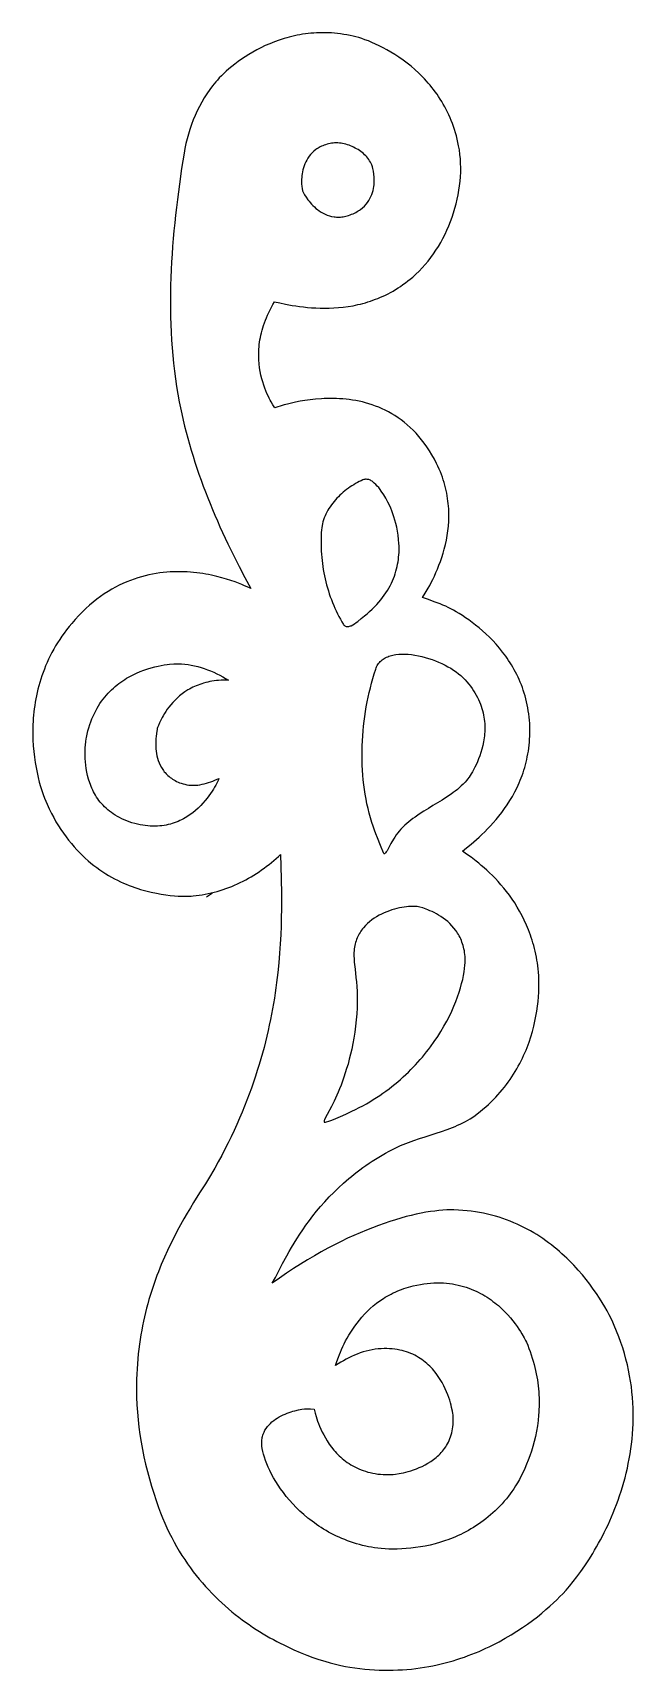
# Model space of a CAD drawing. Extents: x -39 to 53, y -93 to 157.
import ezdxf

# ---------------------------------------------------------------- set-up
doc = ezdxf.new("R2010")
doc.units = 0
doc.header["$MEASUREMENT"] = 0
doc.layers.add('LAYER_1', color=18, linetype='CONTINUOUS')

msp = doc.modelspace()

# ---------------------------------------------------------------- linework, layer by layer
at = {"layer": 'LAYER_1'}
for points in [[(-2.16, -33.9), (-1.7, -33.01), (-1.18, -32), (-0.6, -30.89), (0.05, -29.69), (0.4, -29.07), (0.77, -28.43), (1.16, -27.77), (1.58, -27.1), (2.02, -26.41), (2.48, -25.72), (2.97, -25.02), (3.49, -24.31), (4.03, -23.6), (4.6, -22.88), (5.2, -22.16), (5.84, -21.45), (6.5, -20.73), (7.2, -20.02), (7.93, -19.31), (8.69, -18.61), (9.09, -18.26), (9.5, -17.92), (9.91, -17.58), (10.33, -17.24), (10.77, -16.9), (11.21, -16.57), (11.66, -16.24), (12.13, -15.91), (12.6, -15.59), (13.08, -15.27), (13.58, -14.96), (14.08, -14.65), (14.59, -14.34), (15.12, -14.04), (15.66, -13.75), (16.2, -13.46), (16.59, -13.26), (16.99, -13.07), (17.39, -12.89), (17.8, -12.72), (18.62, -12.4), (19.45, -12.1), (20.29, -11.82), (21.14, -11.55), (22.83, -11.01), (23.67, -10.73), (24.5, -10.44), (25.32, -10.12), (25.72, -9.96), (26.12, -9.78), (26.52, -9.6), (26.91, -9.41), (27.29, -9.21), (27.67, -9), (28.05, -8.78), (28.41, -8.54), (28.77, -8.3), (29.12, -8.04), (29.56, -7.69), (29.98, -7.34), (30.4, -6.98), (30.8, -6.62), (31.18, -6.26), (31.56, -5.89), (31.92, -5.51), (32.27, -5.13), (32.61, -4.75), (32.93, -4.36), (33.25, -3.97), (33.55, -3.58), (33.84, -3.19), (34.13, -2.79), (34.4, -2.39), (34.66, -1.99), (34.91, -1.58), (35.15, -1.18), (35.37, -0.77), (35.59, -0.36), (35.8, 0.05), (36, 0.46), (36.19, 0.87), (36.38, 1.28), (36.55, 1.69), (36.71, 2.1), (37.02, 2.92), (37.29, 3.73), (37.53, 4.54), (37.73, 5.34), (37.91, 6.12), (38.07, 6.9), (38.2, 7.66), (38.3, 8.41), (38.38, 9.14), (38.44, 9.85), (38.48, 10.53), (38.51, 11.19), (38.51, 11.83), (38.5, 12.44), (38.48, 13.02), (38.45, 13.57), (38.4, 14.08), (38.35, 14.56), (38.28, 15), (38.21, 15.45), (38.13, 15.9), (38.04, 16.35), (37.94, 16.78), (37.83, 17.21), (37.72, 17.64), (37.61, 18.05), (37.48, 18.46), (37.35, 18.87), (37.22, 19.26), (36.93, 20.04), (36.62, 20.79), (36.29, 21.51), (35.94, 22.21), (35.58, 22.88), (35.21, 23.53), (34.82, 24.16), (34.42, 24.76), (34.01, 25.34), (33.59, 25.89), (33.16, 26.42), (32.73, 26.93), (32.3, 27.42), (31.87, 27.89), (31.43, 28.33), (31, 28.75), (30.57, 29.15), (30.15, 29.53), (29.73, 29.89), (29.33, 30.23), (28.93, 30.55), (28.17, 31.13), (27.47, 31.63), (26.84, 32.06), (27.47, 32.56), (28.19, 33.15), (28.57, 33.48), (28.97, 33.83), (29.39, 34.2), (29.81, 34.59), (30.24, 35.01), (30.67, 35.45), (31.11, 35.91), (31.55, 36.39), (31.99, 36.9), (32.42, 37.43), (32.85, 37.98), (33.27, 38.56), (33.69, 39.16), (34.09, 39.78), (34.47, 40.43), (34.84, 41.1), (35.19, 41.8), (35.35, 42.15), (35.51, 42.52), (35.67, 42.88), (35.82, 43.26), (35.96, 43.64), (36.1, 44.03), (36.23, 44.42), (36.35, 44.82), (36.46, 45.22), (36.57, 45.63), (36.67, 46.05), (36.75, 46.47), (36.84, 46.9), (36.91, 47.34), (36.97, 47.78), (37.02, 48.23), (37.07, 48.68), (37.1, 49.14), (37.12, 49.61), (37.14, 50.08), (37.14, 50.56), (37.13, 51.05), (37.11, 51.55), (37.07, 52.05), (37.03, 52.54), (36.97, 53.02), (36.9, 53.5), (36.82, 53.97), (36.73, 54.43), (36.63, 54.88), (36.52, 55.33), (36.4, 55.76), (36.28, 56.2), (36.14, 56.62), (35.99, 57.04), (35.84, 57.45), (35.68, 57.85), (35.51, 58.25), (35.33, 58.64), (35.14, 59.02), (34.95, 59.4), (34.75, 59.77), (34.55, 60.13), (34.34, 60.49), (34.13, 60.83), (33.9, 61.17), (33.68, 61.51), (33.45, 61.84), (32.98, 62.47), (32.49, 63.08), (31.99, 63.66), (31.48, 64.22), (30.96, 64.74), (30.44, 65.25), (29.91, 65.72), (29.39, 66.17), (28.86, 66.59), (28.35, 66.99), (27.83, 67.36), (27.33, 67.71), (26.84, 68.03), (26.37, 68.33), (25.91, 68.6), (25.48, 68.85), (25.06, 69.07), (24.67, 69.27), (24.31, 69.45), (23.87, 69.64), (23.44, 69.82), (22.55, 70.14), (21.66, 70.46), (20.77, 70.78), (21.17, 71.43), (21.62, 72.21), (21.85, 72.63), (22.09, 73.09), (22.33, 73.56), (22.57, 74.07), (22.81, 74.59), (23.05, 75.14), (23.27, 75.71), (23.49, 76.3), (23.7, 76.91), (23.9, 77.54), (24.08, 78.19), (24.25, 78.86), (24.4, 79.54), (24.52, 80.24), (24.63, 80.96), (24.71, 81.69), (24.76, 82.43), (24.77, 82.81), (24.78, 83.18), (24.78, 83.57), (24.77, 83.95), (24.75, 84.34), (24.72, 84.73), (24.69, 85.12), (24.64, 85.51), (24.59, 85.91), (24.53, 86.31), (24.45, 86.71), (24.37, 87.12), (24.28, 87.52), (24.17, 87.93), (24.06, 88.34), (23.93, 88.75), (23.79, 89.16), (23.64, 89.57), (23.48, 89.98), (23.3, 90.4), (23.11, 90.82), (22.91, 91.23), (22.56, 91.91), (22.2, 92.56), (21.82, 93.18), (21.43, 93.77), (21.03, 94.34), (20.62, 94.87), (20.2, 95.38), (19.77, 95.87), (19.34, 96.32), (18.89, 96.75), (18.43, 97.16), (17.97, 97.55), (17.5, 97.91), (17.03, 98.24), (16.55, 98.56), (16.07, 98.85), (15.58, 99.13), (15.08, 99.38), (14.59, 99.61), (14.09, 99.83), (13.59, 100.02), (13.09, 100.2), (12.58, 100.36), (12.08, 100.51), (11.58, 100.64), (11.08, 100.75), (10.58, 100.85), (10.08, 100.93), (9.58, 101), (9.09, 101.06), (8.6, 101.11), (8.11, 101.14), (7.63, 101.16), (7.16, 101.18), (6.69, 101.18), (6.22, 101.17), (5.77, 101.16), (5.32, 101.14), (4.45, 101.07), (3.61, 100.98), (2.82, 100.86), (2.07, 100.74), (1.38, 100.6), (0.74, 100.46), (0.16, 100.32), (-0.35, 100.18), (-0.8, 100.05), (-1.46, 99.84), (-1.8, 99.73), (-1.89, 99.9), (-2.09, 100.21), (-2.35, 100.66), (-2.49, 100.93), (-2.65, 101.23), (-2.82, 101.57), (-2.98, 101.94), (-3.15, 102.33), (-3.32, 102.76), (-3.48, 103.21), (-3.63, 103.69), (-3.77, 104.19), (-3.9, 104.72), (-4.01, 105.28), (-4.11, 105.85), (-4.18, 106.45), (-4.22, 107.08), (-4.24, 107.39), (-4.24, 107.72), (-4.24, 108.05), (-4.23, 108.38), (-4.21, 108.72), (-4.19, 109.06), (-4.15, 109.41), (-4.11, 109.76), (-4.05, 110.12), (-3.99, 110.48), (-3.91, 110.84), (-3.83, 111.21), (-3.73, 111.58), (-3.62, 111.96), (-3.5, 112.34), (-3.37, 112.72), (-3.22, 113.11), (-3.06, 113.5), (-2.89, 113.89), (-2.71, 114.29), (-2.51, 114.69), (-2.3, 115.09), (-2.07, 115.5), (-1.83, 115.91), (-1.04, 115.75), (-0.14, 115.57), (0.88, 115.39), (1.42, 115.3), (1.99, 115.22), (2.58, 115.15), (3.19, 115.08), (3.82, 115.03), (4.47, 114.99), (5.13, 114.96), (5.81, 114.95), (6.51, 114.96), (7.21, 114.99), (7.93, 115.04), (8.66, 115.11), (9.4, 115.21), (10.15, 115.34), (10.9, 115.5), (11.28, 115.59), (11.66, 115.69), (12.04, 115.79), (12.43, 115.91), (12.81, 116.03), (13.19, 116.16), (13.58, 116.31), (13.96, 116.46), (14.34, 116.62), (14.73, 116.79), (15.11, 116.97), (15.49, 117.17), (15.87, 117.37), (16.26, 117.58), (16.64, 117.81), (17.02, 118.04), (17.39, 118.29), (17.77, 118.55), (18.15, 118.82), (18.52, 119.11), (18.89, 119.4), (19.26, 119.71), (19.76, 120.16), (20.24, 120.62), (20.71, 121.11), (21.16, 121.61), (21.6, 122.14), (22.02, 122.68), (22.42, 123.24), (22.81, 123.81), (23.18, 124.4), (23.53, 125), (23.87, 125.62), (24.19, 126.25), (24.49, 126.89), (24.77, 127.53), (25.03, 128.19), (25.28, 128.86), (25.5, 129.53), (25.7, 130.21), (25.89, 130.89), (26.05, 131.58), (26.19, 132.27), (26.31, 132.96), (26.41, 133.65), (26.49, 134.34), (26.54, 135.03), (26.58, 135.72), (26.58, 136.41), (26.57, 137.09), (26.53, 137.77), (26.47, 138.44), (26.38, 139.11), (26.27, 139.76), (26.17, 140.27), (26.05, 140.78), (25.93, 141.27), (25.79, 141.75), (25.65, 142.23), (25.49, 142.7), (25.32, 143.15), (25.15, 143.6), (24.97, 144.04), (24.77, 144.48), (24.57, 144.9), (24.37, 145.31), (24.15, 145.72), (23.93, 146.12), (23.7, 146.51), (23.46, 146.89), (23.22, 147.26), (22.97, 147.62), (22.71, 147.98), (22.45, 148.33), (22.18, 148.67), (21.91, 149), (21.64, 149.33), (21.36, 149.64), (21.07, 149.95), (20.79, 150.25), (20.2, 150.83), (19.6, 151.38), (19, 151.9), (18.39, 152.38), (17.78, 152.84), (17.16, 153.27), (16.55, 153.68), (15.94, 154.05), (15.33, 154.4), (14.74, 154.72), (14.16, 155.02), (13.59, 155.28), (13.03, 155.53), (12.5, 155.75), (11.98, 155.94), (11.49, 156.11), (11.03, 156.26), (10.59, 156.38), (10.19, 156.48), (9.7, 156.58), (9.22, 156.68), (8.74, 156.76), (8.26, 156.83), (7.79, 156.88), (7.32, 156.93), (6.86, 156.97), (6.4, 156.99), (5.95, 157), (5.49, 157.01), (5.05, 157), (4.6, 156.98), (4.17, 156.96), (3.73, 156.92), (3.3, 156.88), (2.88, 156.83), (2.46, 156.77), (2.04, 156.7), (1.63, 156.62), (1.23, 156.54), (0.83, 156.45), (0.43, 156.35), (0.04, 156.24), (-0.34, 156.13), (-1.1, 155.89), (-1.83, 155.63), (-2.54, 155.34), (-3.23, 155.04), (-3.9, 154.72), (-4.54, 154.39), (-5.16, 154.05), (-5.76, 153.69), (-6.33, 153.33), (-6.87, 152.97), (-7.39, 152.6), (-7.88, 152.23), (-8.35, 151.86), (-8.79, 151.49), (-9.2, 151.13), (-9.58, 150.78), (-9.93, 150.44), (-10.25, 150.11), (-10.54, 149.79), (-10.8, 149.49), (-11.27, 148.92), (-11.72, 148.32), (-12.15, 147.7), (-12.55, 147.07), (-12.93, 146.42), (-13.29, 145.75), (-13.63, 145.08), (-13.95, 144.39), (-14.24, 143.69), (-14.51, 142.98), (-14.75, 142.26), (-14.97, 141.54), (-15.17, 140.81), (-15.35, 140.08), (-15.5, 139.34), (-15.63, 138.61), (-16, 136.26), (-16.34, 133.9), (-16.5, 132.72), (-16.65, 131.54), (-16.79, 130.35), (-16.93, 129.16), (-17.05, 127.97), (-17.17, 126.78), (-17.28, 125.59), (-17.37, 124.4), (-17.46, 123.2), (-17.53, 122.01), (-17.59, 120.81), (-17.64, 119.62), (-17.68, 118.43), (-17.7, 117.23), (-17.71, 116.04), (-17.7, 114.85), (-17.68, 113.66), (-17.65, 112.47), (-17.6, 111.28), (-17.53, 110.09), (-17.45, 108.91), (-17.34, 107.72), (-17.23, 106.54), (-17.09, 105.36), (-16.94, 104.19), (-16.76, 103.02), (-16.57, 101.85), (-16.36, 100.68), (-16.17, 99.74), (-15.97, 98.81), (-15.76, 97.88), (-15.54, 96.95), (-15.31, 96.03), (-15.06, 95.1), (-14.8, 94.18), (-14.53, 93.26), (-14.26, 92.35), (-13.97, 91.43), (-13.67, 90.52), (-13.35, 89.62), (-13.03, 88.71), (-12.71, 87.81), (-12.37, 86.91), (-12.02, 86.02), (-11.66, 85.13), (-11.3, 84.24), (-10.92, 83.35), (-10.54, 82.47), (-10.15, 81.59), (-9.76, 80.72), (-9.35, 79.85), (-8.94, 78.98), (-8.1, 77.25), (-7.23, 75.54), (-6.34, 73.85), (-5.43, 72.17), (-5.76, 72.32), (-6.39, 72.59), (-6.81, 72.77), (-7.3, 72.96), (-7.85, 73.17), (-8.47, 73.38), (-9.14, 73.59), (-9.86, 73.8), (-10.63, 74), (-11.46, 74.19), (-11.88, 74.28), (-12.32, 74.36), (-12.77, 74.43), (-13.23, 74.5), (-13.7, 74.56), (-14.17, 74.61), (-14.66, 74.65), (-15.15, 74.69), (-15.65, 74.71), (-16.16, 74.72), (-16.68, 74.72), (-17.2, 74.71), (-17.73, 74.69), (-18.26, 74.65), (-18.8, 74.6), (-19.34, 74.54), (-19.89, 74.46), (-20.44, 74.36), (-21, 74.24), (-21.56, 74.11), (-22.12, 73.96), (-22.68, 73.8), (-23.25, 73.61), (-23.82, 73.4), (-24.38, 73.17), (-24.95, 72.93), (-25.52, 72.65), (-26.09, 72.36), (-26.66, 72.04), (-27.23, 71.7), (-27.8, 71.34), (-28.36, 70.95), (-28.93, 70.53), (-29.49, 70.09), (-30.04, 69.62), (-30.6, 69.12), (-31.15, 68.59), (-31.69, 68.04), (-32.24, 67.45), (-32.77, 66.84), (-33.17, 66.35), (-33.55, 65.86), (-33.92, 65.37), (-34.27, 64.88), (-34.61, 64.39), (-34.92, 63.89), (-35.23, 63.39), (-35.52, 62.89), (-35.79, 62.38), (-36.05, 61.88), (-36.3, 61.37), (-36.53, 60.87), (-36.75, 60.36), (-36.95, 59.85), (-37.15, 59.34), (-37.33, 58.84), (-37.49, 58.33), (-37.65, 57.82), (-37.79, 57.31), (-37.92, 56.81), (-38.05, 56.31), (-38.16, 55.8), (-38.25, 55.3), (-38.34, 54.8), (-38.42, 54.31), (-38.49, 53.81), (-38.55, 53.32), (-38.6, 52.83), (-38.64, 52.35), (-38.67, 51.87), (-38.69, 51.39), (-38.71, 50.91), (-38.72, 50.44), (-38.71, 49.98), (-38.69, 49.06), (-38.64, 48.16), (-38.57, 47.29), (-38.47, 46.44), (-38.35, 45.61), (-38.22, 44.82), (-38.06, 44.05), (-37.9, 43.32), (-37.72, 42.61), (-37.53, 41.95), (-37.34, 41.32), (-37.14, 40.73), (-36.94, 40.18), (-36.74, 39.68), (-36.54, 39.22), (-36.21, 38.52), (-35.87, 37.84), (-35.52, 37.19), (-35.17, 36.56), (-34.8, 35.95), (-34.42, 35.36), (-34.03, 34.8), (-33.64, 34.25), (-33.24, 33.73), (-32.83, 33.23), (-32.42, 32.74), (-32, 32.28), (-31.58, 31.84), (-31.15, 31.41), (-30.71, 31), (-30.27, 30.61), (-29.83, 30.24), (-29.39, 29.89), (-28.94, 29.55), (-28.49, 29.23), (-28.04, 28.92), (-27.59, 28.63), (-27.14, 28.36), (-26.69, 28.1), (-26.24, 27.85), (-25.79, 27.62), (-25.34, 27.4), (-24.89, 27.2), (-24.44, 27.01), (-24, 26.83), (-23.56, 26.66), (-23.13, 26.51), (-22.7, 26.36), (-22.28, 26.23), (-21.86, 26.1), (-21.44, 25.99), (-20.63, 25.79), (-19.86, 25.63), (-19.11, 25.49), (-18.4, 25.39), (-17.73, 25.31), (-17.11, 25.26), (-16.54, 25.22), (-16.02, 25.2), (-15.55, 25.2), (-15.15, 25.2), (-14.54, 25.22), (-14.22, 25.24), (-13.76, 25.28), (-13.3, 25.34), (-12.85, 25.41), (-12.39, 25.49), (-11.93, 25.58), (-11.48, 25.68), (-11.02, 25.79), (-10.57, 25.92), (-10.12, 26.05), (-9.67, 26.2), (-9.23, 26.35), (-8.79, 26.52), (-8.35, 26.69), (-7.91, 26.87), (-7.48, 27.07), (-7.05, 27.27), (-6.63, 27.48), (-6.21, 27.7), (-5.79, 27.93), (-5.38, 28.17), (-4.97, 28.41), (-4.57, 28.66), (-4.18, 28.92), (-3.79, 29.19), (-3.4, 29.47), (-3.03, 29.75), (-2.65, 30.04), (-2.29, 30.33), (-1.93, 30.63), (-1.58, 30.94), (-1.24, 31.25), (-0.91, 31.57), (-0.87, 29.78), (-0.82, 27.78), (-0.78, 25.58), (-0.78, 24.41), (-0.78, 23.2), (-0.8, 21.94), (-0.83, 20.64), (-0.88, 19.29), (-0.95, 17.91), (-1.05, 16.48), (-1.17, 15.02), (-1.32, 13.52), (-1.51, 11.99), (-1.61, 11.21), (-1.73, 10.42), (-1.85, 9.62), (-1.98, 8.82), (-2.13, 8), (-2.28, 7.18), (-2.44, 6.36), (-2.62, 5.52), (-2.8, 4.68), (-3, 3.83), (-3.21, 2.97), (-3.43, 2.11), (-3.67, 1.24), (-3.91, 0.37), (-4.17, -0.52), (-4.45, -1.4), (-4.73, -2.3), (-5.04, -3.2), (-5.35, -4.1), (-5.68, -5.02), (-6.03, -5.93), (-6.39, -6.85), (-6.77, -7.78), (-7.16, -8.71), (-7.57, -9.65), (-8, -10.59), (-8.44, -11.53), (-8.91, -12.48), (-9.39, -13.43), (-9.88, -14.39), (-10.4, -15.35), (-10.94, -16.31), (-11.25, -16.86), (-11.6, -17.45), (-12.38, -18.7), (-13.25, -20.08), (-14.18, -21.58), (-14.66, -22.38), (-15.15, -23.21), (-15.65, -24.07), (-16.16, -24.96), (-16.66, -25.89), (-17.16, -26.85), (-17.66, -27.85), (-18.15, -28.88), (-18.63, -29.94), (-19.1, -31.03), (-19.55, -32.17), (-19.77, -32.74), (-19.99, -33.33), (-20.2, -33.93), (-20.4, -34.53), (-20.6, -35.15), (-20.8, -35.77), (-20.98, -36.4), (-21.16, -37.04), (-21.34, -37.69), (-21.5, -38.35), (-21.66, -39.02), (-21.81, -39.7), (-21.95, -40.38), (-22.09, -41.08), (-22.21, -41.78), (-22.33, -42.5), (-22.43, -43.22), (-22.53, -43.95), (-22.61, -44.69), (-22.69, -45.44), (-22.75, -46.21), (-22.8, -46.98), (-22.84, -47.76), (-22.87, -48.54), (-22.89, -49.34), (-22.89, -50.15), (-22.87, -51.3), (-22.83, -52.44), (-22.75, -53.59), (-22.65, -54.73), (-22.52, -55.87), (-22.36, -57.01), (-22.18, -58.15), (-21.98, -59.28), (-21.75, -60.41), (-21.49, -61.54), (-21.22, -62.66), (-20.92, -63.77), (-20.6, -64.87), (-20.26, -65.97), (-19.9, -67.06), (-19.52, -68.14), (-19.22, -68.95), (-18.91, -69.73), (-18.58, -70.5), (-18.24, -71.25), (-17.89, -71.99), (-17.52, -72.71), (-17.15, -73.42), (-16.76, -74.11), (-16.36, -74.78), (-15.95, -75.44), (-15.53, -76.08), (-15.1, -76.71), (-14.66, -77.33), (-14.22, -77.93), (-13.76, -78.51), (-13.3, -79.08), (-12.83, -79.64), (-12.35, -80.18), (-11.87, -80.71), (-11.37, -81.23), (-10.88, -81.73), (-10.38, -82.22), (-9.87, -82.69), (-9.36, -83.15), (-8.85, -83.6), (-8.33, -84.04), (-7.81, -84.46), (-7.28, -84.87), (-6.76, -85.27), (-6.23, -85.65), (-5.7, -86.02), (-5.17, -86.39), (-4.64, -86.74), (-4.11, -87.07), (-3.58, -87.4), (-3.05, -87.71), (-2.52, -88.02), (-2, -88.31), (-1.47, -88.59), (-0.95, -88.86), (-0.43, -89.12), (0.08, -89.37), (1.1, -89.84), (2.1, -90.27), (3.08, -90.66), (4.03, -91.01), (4.95, -91.32), (5.83, -91.6), (6.69, -91.85), (7.5, -92.06), (8.27, -92.24), (8.99, -92.39), (9.66, -92.51), (10.42, -92.62), (11.18, -92.72), (11.93, -92.8), (12.68, -92.87), (13.42, -92.92), (14.15, -92.96), (14.87, -92.97), (15.59, -92.98), (16.3, -92.97), (17, -92.94), (17.69, -92.91), (18.38, -92.86), (19.06, -92.79), (19.73, -92.72), (20.39, -92.63), (21.05, -92.53), (21.7, -92.41), (22.34, -92.29), (22.97, -92.16), (23.59, -92.01), (24.21, -91.86), (24.82, -91.7), (25.42, -91.53), (26.01, -91.34), (26.59, -91.15), (27.17, -90.96), (27.73, -90.75), (28.29, -90.54), (28.84, -90.32), (29.38, -90.1), (29.91, -89.86), (30.44, -89.63), (30.95, -89.38), (31.46, -89.14), (31.95, -88.88), (32.44, -88.63), (33.39, -88.1), (34.3, -87.57), (35.17, -87.02), (36.01, -86.47), (36.8, -85.92), (37.56, -85.36), (38.28, -84.81), (38.96, -84.27), (39.59, -83.73), (40.19, -83.21), (40.74, -82.7), (41.26, -82.21), (41.72, -81.74), (42.15, -81.3), (42.66, -80.74), (43.19, -80.12), (43.74, -79.44), (44.32, -78.7), (44.91, -77.89), (45.51, -77.03), (46.11, -76.12), (46.72, -75.15), (47.02, -74.64), (47.32, -74.12), (47.61, -73.59), (47.91, -73.05), (48.2, -72.5), (48.49, -71.93), (48.78, -71.35), (49.06, -70.76), (49.33, -70.16), (49.6, -69.55), (49.86, -68.93), (50.12, -68.29), (50.36, -67.65), (50.6, -66.99), (50.83, -66.33), (51.06, -65.66), (51.27, -64.98), (51.47, -64.28), (51.66, -63.58), (51.84, -62.87), (52.01, -62.15), (52.16, -61.43), (52.31, -60.69), (52.44, -59.95), (52.55, -59.2), (52.65, -58.44), (52.73, -57.68), (52.8, -56.9), (52.86, -56.12), (52.89, -55.34), (52.91, -54.55), (52.91, -53.75), (52.89, -52.95), (52.85, -52.14), (52.8, -51.32), (52.72, -50.5), (52.62, -49.68), (52.5, -48.85), (52.36, -48.01), (52.2, -47.17), (52.01, -46.33), (51.8, -45.48), (51.57, -44.63), (51.31, -43.78), (51.02, -42.92), (50.71, -42.06), (50.38, -41.2), (50.01, -40.33), (49.79, -39.83), (49.54, -39.3), (49.25, -38.73), (48.93, -38.13), (48.57, -37.5), (48.19, -36.85), (47.77, -36.17), (47.31, -35.48), (46.82, -34.78), (46.3, -34.06), (45.74, -33.34), (45.15, -32.61), (44.52, -31.88), (44.19, -31.52), (43.85, -31.16), (43.51, -30.8), (43.15, -30.44), (42.79, -30.09), (42.42, -29.74), (42.04, -29.39), (41.65, -29.04), (41.25, -28.7), (40.84, -28.37), (40.42, -28.04), (39.99, -27.71), (39.56, -27.4), (39.11, -27.08), (38.66, -26.78), (38.19, -26.48), (37.72, -26.19), (37.24, -25.91), (36.74, -25.64), (36.24, -25.38), (35.73, -25.12), (35.21, -24.88), (34.68, -24.65), (34.14, -24.42), (33.59, -24.21), (33.03, -24.01), (32.46, -23.83), (31.88, -23.65), (31.29, -23.49), (30.69, -23.34), (30.08, -23.21), (29.47, -23.09), (28.84, -22.99), (28.2, -22.9), (27.55, -22.82), (26.89, -22.77), (26.23, -22.72), (25.55, -22.7), (25.02, -22.7), (24.46, -22.71), (23.88, -22.75), (23.26, -22.8), (22.62, -22.87), (21.96, -22.96), (21.27, -23.07), (20.55, -23.21), (19.81, -23.36), (19.05, -23.54), (18.26, -23.73), (17.45, -23.95), (16.63, -24.2), (15.78, -24.47), (14.91, -24.76), (14.02, -25.07), (13.12, -25.42), (12.19, -25.78), (11.25, -26.18), (10.3, -26.6), (9.33, -27.04), (8.34, -27.52), (7.34, -28.02), (6.33, -28.56), (5.3, -29.12), (4.26, -29.71), (3.22, -30.33), (2.16, -30.98), (1.09, -31.66), (0.01, -32.38), (-1.07, -33.12)], [(6.43, 140.06), (6.2, 139.99), (5.97, 139.92), (5.76, 139.85), (5.55, 139.76), (5.35, 139.68), (5.16, 139.58), (4.98, 139.49), (4.81, 139.38), (4.64, 139.28), (4.48, 139.16), (4.18, 138.93), (3.91, 138.68), (3.67, 138.42), (3.45, 138.15), (3.25, 137.86), (3.08, 137.57), (2.93, 137.28), (2.8, 136.98), (2.68, 136.68), (2.59, 136.37), (2.51, 136.07), (2.44, 135.78), (2.39, 135.48), (2.36, 135.2), (2.33, 134.92), (2.31, 134.65), (2.3, 134.39), (2.31, 133.92), (2.33, 133.52), (2.37, 133.21), (2.43, 132.88), (2.47, 132.77), (2.58, 132.56), (2.75, 132.27), (2.98, 131.91), (3.27, 131.5), (3.44, 131.29), (3.62, 131.07), (3.81, 130.85), (4.02, 130.63), (4.25, 130.42), (4.49, 130.2), (4.74, 130), (5, 129.8), (5.29, 129.62), (5.58, 129.45), (5.89, 129.3), (6.21, 129.16), (6.54, 129.05), (6.89, 128.96), (7.25, 128.9), (7.44, 128.88), (7.63, 128.87), (7.82, 128.86), (8.02, 128.86), (8.22, 128.87), (8.42, 128.89), (8.63, 128.92), (8.83, 128.95), (9.05, 129), (9.26, 129.06), (9.48, 129.12), (9.7, 129.2), (9.93, 129.29), (10.15, 129.38), (10.37, 129.48), (10.57, 129.59), (10.77, 129.7), (10.95, 129.81), (11.13, 129.92), (11.3, 130.04), (11.61, 130.29), (11.89, 130.55), (12.15, 130.83), (12.37, 131.11), (12.57, 131.4), (12.74, 131.69), (12.89, 131.99), (13.02, 132.3), (13.13, 132.6), (13.21, 132.91), (13.28, 133.21), (13.33, 133.51), (13.37, 133.81), (13.39, 134.11), (13.4, 134.39), (13.4, 134.67), (13.39, 134.94), (13.34, 135.44), (13.28, 135.88), (13.2, 136.26), (13.13, 136.56), (13.03, 136.86), (12.93, 137.07), (12.82, 137.27), (12.69, 137.47), (12.56, 137.67), (12.41, 137.86), (12.26, 138.04), (12.09, 138.22), (11.91, 138.39), (11.73, 138.56), (11.54, 138.72), (11.34, 138.87), (11.13, 139.02), (10.92, 139.16), (10.7, 139.29), (10.47, 139.41), (10.25, 139.53), (10.01, 139.64), (9.78, 139.74), (9.54, 139.83), (9.3, 139.91), (9.05, 139.98), (8.81, 140.04), (8.56, 140.09), (8.32, 140.13), (8.07, 140.16), (7.83, 140.18), (7.59, 140.19), (7.35, 140.19), (7.11, 140.17), (6.88, 140.15), (6.65, 140.11)], [(12.29, 68.32), (12.69, 68.66), (13.07, 69.01), (13.43, 69.35), (13.77, 69.71), (14.09, 70.06), (14.39, 70.42), (14.67, 70.77), (14.93, 71.13), (15.18, 71.5), (15.41, 71.86), (15.62, 72.22), (15.82, 72.59), (16.01, 72.96), (16.17, 73.32), (16.33, 73.69), (16.46, 74.06), (16.59, 74.42), (16.7, 74.79), (16.8, 75.15), (16.88, 75.51), (16.96, 75.88), (17.02, 76.24), (17.07, 76.59), (17.11, 76.95), (17.15, 77.3), (17.17, 77.65), (17.18, 77.99), (17.18, 78.34), (17.18, 78.68), (17.16, 79.01), (17.11, 79.67), (17.04, 80.3), (16.94, 80.92), (16.82, 81.51), (16.69, 82.07), (16.54, 82.6), (16.39, 83.11), (16.23, 83.58), (16.07, 84.02), (15.91, 84.41), (15.76, 84.77), (15.48, 85.36), (15.27, 85.77), (15.15, 85.97), (14.84, 86.48), (14.47, 87.02), (14.27, 87.29), (14.07, 87.56), (13.85, 87.81), (13.63, 88.05), (13.4, 88.27), (13.17, 88.45), (13.05, 88.54), (12.93, 88.61), (12.8, 88.68), (12.68, 88.73), (12.56, 88.78), (12.43, 88.81), (12.31, 88.83), (12.18, 88.84), (12.05, 88.84), (11.93, 88.82), (11.8, 88.79), (11.67, 88.74), (11.39, 88.62), (11.1, 88.48), (10.82, 88.33), (10.54, 88.18), (10.26, 88.01), (9.98, 87.84), (9.71, 87.66), (9.44, 87.47), (9.17, 87.27), (8.91, 87.07), (8.66, 86.85), (8.41, 86.63), (8.16, 86.41), (7.92, 86.17), (7.69, 85.93), (7.47, 85.69), (7.25, 85.44), (7.05, 85.18), (6.85, 84.92), (6.66, 84.65), (6.48, 84.38), (6.32, 84.1), (6.16, 83.82), (6.02, 83.53), (5.88, 83.25), (5.76, 82.95), (5.66, 82.66), (5.57, 82.36), (5.49, 82.06), (5.42, 81.76), (5.38, 81.45), (5.34, 81.14), (5.31, 80.68), (5.29, 80.21), (5.28, 79.75), (5.27, 79.28), (5.27, 78.81), (5.29, 78.34), (5.31, 77.87), (5.34, 77.4), (5.38, 76.92), (5.43, 76.45), (5.48, 75.98), (5.55, 75.51), (5.62, 75.04), (5.71, 74.57), (5.8, 74.11), (5.9, 73.64), (6.01, 73.18), (6.13, 72.72), (6.25, 72.26), (6.39, 71.81), (6.53, 71.36), (6.69, 70.91), (6.85, 70.47), (7.02, 70.03), (7.2, 69.59), (7.39, 69.16), (7.58, 68.74), (7.79, 68.31), (8, 67.9), (8.23, 67.49), (8.46, 67.09), (8.7, 66.69), (8.77, 66.59), (8.84, 66.51), (8.92, 66.45), (9.01, 66.4), (9.1, 66.37), (9.2, 66.35), (9.3, 66.35), (9.41, 66.36), (9.52, 66.37), (9.64, 66.4), (9.75, 66.44), (9.87, 66.49), (10.12, 66.62), (10.38, 66.77), (10.63, 66.95), (10.89, 67.14), (11.4, 67.56), (11.88, 67.97)], [(-8.86, 58.17), (-9.24, 58.18), (-9.62, 58.18), (-9.99, 58.16), (-10.35, 58.14), (-10.7, 58.11), (-11.04, 58.06), (-11.38, 58.01), (-11.7, 57.95), (-12.02, 57.89), (-12.33, 57.81), (-12.64, 57.72), (-12.93, 57.63), (-13.22, 57.53), (-13.5, 57.43), (-13.78, 57.32), (-14.04, 57.2), (-14.3, 57.08), (-14.55, 56.95), (-14.8, 56.81), (-15.03, 56.67), (-15.49, 56.38), (-15.91, 56.07), (-16.31, 55.76), (-16.68, 55.43), (-17.03, 55.09), (-17.36, 54.75), (-17.66, 54.4), (-17.93, 54.06), (-18.19, 53.72), (-18.42, 53.39), (-18.63, 53.06), (-18.82, 52.75), (-18.99, 52.45), (-19.14, 52.16), (-19.38, 51.65), (-19.55, 51.24), (-19.66, 50.95), (-19.71, 50.79), (-19.74, 50.66), (-19.8, 50.4), (-19.86, 50.02), (-19.91, 49.55), (-19.93, 49.28), (-19.95, 48.99), (-19.96, 48.68), (-19.96, 48.36), (-19.95, 48.03), (-19.92, 47.69), (-19.89, 47.34), (-19.83, 46.99), (-19.76, 46.63), (-19.67, 46.27), (-19.56, 45.91), (-19.43, 45.56), (-19.27, 45.21), (-19.09, 44.86), (-18.88, 44.53), (-18.77, 44.36), (-18.65, 44.2), (-18.52, 44.05), (-18.38, 43.89), (-18.23, 43.74), (-18.08, 43.6), (-17.92, 43.46), (-17.75, 43.32), (-17.57, 43.19), (-17.38, 43.06), (-17.18, 42.94), (-16.97, 42.83), (-16.76, 42.72), (-16.53, 42.62), (-16.3, 42.52), (-16.05, 42.43), (-15.79, 42.35), (-15.53, 42.27), (-15.2, 42.2), (-14.88, 42.15), (-14.55, 42.12), (-14.21, 42.12), (-13.88, 42.13), (-13.55, 42.16), (-13.21, 42.21), (-12.88, 42.27), (-12.54, 42.35), (-12.21, 42.44), (-11.88, 42.54), (-11.56, 42.64), (-11.23, 42.76), (-10.92, 42.89), (-10.3, 43.15), (-10.38, 42.98), (-10.55, 42.63), (-10.8, 42.15), (-10.96, 41.86), (-11.14, 41.55), (-11.35, 41.23), (-11.58, 40.88), (-11.83, 40.52), (-12.11, 40.15), (-12.41, 39.78), (-12.74, 39.4), (-13.09, 39.02), (-13.46, 38.65), (-13.86, 38.29), (-14.29, 37.94), (-14.52, 37.77), (-14.75, 37.6), (-14.98, 37.44), (-15.23, 37.29), (-15.48, 37.14), (-15.73, 36.99), (-16, 36.86), (-16.27, 36.73), (-16.54, 36.6), (-16.83, 36.49), (-17.12, 36.38), (-17.42, 36.29), (-17.72, 36.2), (-18.03, 36.12), (-18.35, 36.05), (-18.68, 35.99), (-19.01, 35.95), (-19.35, 35.91), (-19.7, 35.89), (-20.05, 35.88), (-20.42, 35.88), (-20.79, 35.89), (-21.16, 35.92), (-21.55, 35.97), (-21.94, 36.02), (-22.34, 36.1), (-22.74, 36.18), (-23.16, 36.29), (-23.58, 36.41), (-23.99, 36.54), (-24.38, 36.69), (-24.76, 36.84), (-25.12, 37), (-25.47, 37.18), (-25.8, 37.36), (-26.12, 37.55), (-26.43, 37.74), (-26.72, 37.95), (-27, 38.16), (-27.26, 38.38), (-27.52, 38.61), (-27.76, 38.84), (-27.99, 39.08), (-28.21, 39.32), (-28.41, 39.57), (-28.61, 39.82), (-28.79, 40.07), (-28.97, 40.33), (-29.13, 40.6), (-29.28, 40.86), (-29.43, 41.13), (-29.56, 41.4), (-29.69, 41.68), (-29.81, 41.95), (-29.91, 42.23), (-30.01, 42.5), (-30.19, 43.05), (-30.34, 43.6), (-30.45, 44.14), (-30.55, 44.67), (-30.62, 45.19), (-30.67, 45.7), (-30.7, 46.19), (-30.72, 46.65), (-30.73, 47.09), (-30.72, 47.51), (-30.7, 47.89), (-30.68, 48.23), (-30.62, 48.81), (-30.57, 49.21), (-30.53, 49.41), (-30.42, 49.93), (-30.3, 50.43), (-30.16, 50.91), (-30.01, 51.38), (-29.85, 51.83), (-29.68, 52.27), (-29.5, 52.69), (-29.31, 53.1), (-29.11, 53.5), (-28.9, 53.88), (-28.68, 54.25), (-28.46, 54.6), (-28.22, 54.94), (-27.98, 55.27), (-27.73, 55.58), (-27.48, 55.88), (-27.22, 56.17), (-26.95, 56.45), (-26.68, 56.72), (-26.41, 56.97), (-26.13, 57.22), (-25.85, 57.45), (-25.56, 57.67), (-25.27, 57.89), (-24.98, 58.09), (-24.69, 58.28), (-24.39, 58.46), (-24.1, 58.63), (-23.8, 58.8), (-23.5, 58.95), (-22.91, 59.24), (-22.32, 59.49), (-21.75, 59.71), (-21.18, 59.9), (-20.63, 60.06), (-20.1, 60.2), (-19.59, 60.32), (-19.11, 60.42), (-18.65, 60.5), (-18.23, 60.56), (-17.85, 60.6), (-17.21, 60.66), (-16.76, 60.68), (-16.53, 60.68), (-16.03, 60.66), (-15.52, 60.62), (-15.02, 60.55), (-14.52, 60.47), (-14.02, 60.36), (-13.52, 60.24), (-13.03, 60.1), (-12.54, 59.95), (-12.05, 59.77), (-11.57, 59.58), (-11.1, 59.38), (-10.64, 59.16), (-10.18, 58.93), (-9.73, 58.69), (-9.29, 58.44)], [(13.02, 36.46), (12.81, 37.16), (12.62, 37.87), (12.44, 38.58), (12.28, 39.3), (12.14, 40.02), (12.01, 40.75), (11.9, 41.48), (11.8, 42.21), (11.72, 42.95), (11.65, 43.69), (11.6, 44.43), (11.56, 45.18), (11.53, 45.92), (11.53, 46.67), (11.53, 47.42), (11.55, 48.16), (11.58, 48.91), (11.63, 49.66), (11.69, 50.41), (11.76, 51.15), (11.85, 51.89), (11.94, 52.64), (12.06, 53.38), (12.18, 54.11), (12.32, 54.84), (12.47, 55.57), (12.63, 56.3), (12.8, 57.02), (12.98, 57.73), (13.18, 58.45), (13.39, 59.15), (13.61, 59.85), (13.68, 60.04), (13.76, 60.23), (13.85, 60.4), (13.95, 60.57), (14.06, 60.73), (14.18, 60.87), (14.31, 61.01), (14.44, 61.14), (14.59, 61.26), (14.74, 61.38), (14.91, 61.48), (15.07, 61.58), (15.25, 61.67), (15.44, 61.75), (15.63, 61.82), (15.82, 61.89), (16.03, 61.94), (16.24, 61.99), (16.45, 62.04), (16.67, 62.07), (17.12, 62.12), (17.59, 62.15), (18.08, 62.14), (18.58, 62.12), (19.09, 62.07), (19.6, 61.99), (20.12, 61.9), (20.65, 61.78), (21.17, 61.64), (21.69, 61.49), (22.21, 61.32), (22.72, 61.13), (23.22, 60.93), (23.71, 60.71), (24.19, 60.48), (24.64, 60.23), (25.08, 59.98), (25.5, 59.71), (25.9, 59.44), (26.27, 59.16), (26.61, 58.87), (26.92, 58.57), (27.24, 58.24), (27.53, 57.9), (27.81, 57.57), (28.08, 57.23), (28.32, 56.89), (28.55, 56.56), (28.76, 56.22), (28.96, 55.88), (29.14, 55.54), (29.31, 55.2), (29.46, 54.86), (29.59, 54.52), (29.72, 54.19), (29.82, 53.85), (29.92, 53.52), (30, 53.18), (30.07, 52.85), (30.13, 52.52), (30.18, 52.2), (30.22, 51.87), (30.24, 51.55), (30.26, 51.23), (30.27, 50.91), (30.26, 50.6), (30.25, 50.28), (30.23, 49.98), (30.2, 49.67), (30.17, 49.37), (30.08, 48.78), (29.96, 48.21), (29.82, 47.66), (29.67, 47.14), (29.5, 46.63), (29.32, 46.15), (29.13, 45.69), (28.93, 45.26), (28.74, 44.87), (28.55, 44.5), (28.36, 44.17), (28.19, 43.87), (27.87, 43.37), (27.64, 43.04), (27.51, 42.88), (27.24, 42.58), (26.96, 42.29), (26.67, 42.02), (26.37, 41.75), (26.07, 41.49), (25.75, 41.24), (25.43, 41), (25.11, 40.76), (24.44, 40.31), (23.75, 39.87), (22.35, 39.02), (21.65, 38.59), (20.96, 38.17), (20.27, 37.72), (19.61, 37.27), (19.28, 37.03), (18.96, 36.79), (18.65, 36.54), (18.34, 36.28), (18.04, 36.01), (17.75, 35.73), (17.47, 35.44), (17.2, 35.14), (16.97, 34.85), (16.74, 34.54), (16.52, 34.22), (16.32, 33.89), (15.94, 33.24), (15.62, 32.64), (15.34, 32.14), (15.22, 31.95), (15.11, 31.8), (15.06, 31.75), (15.01, 31.71), (14.97, 31.68), (14.93, 31.67), (14.89, 31.67), (14.86, 31.69), (14.83, 31.73), (14.8, 31.79), (14.34, 32.95), (13.87, 34.11), (13.64, 34.69), (13.42, 35.28), (13.21, 35.87)], [(9.97, -7.65), (10.54, -7.37), (11.1, -7.09), (11.65, -6.79), (12.19, -6.49), (12.71, -6.18), (13.23, -5.87), (13.73, -5.55), (14.23, -5.22), (14.71, -4.89), (15.18, -4.55), (15.65, -4.2), (16.1, -3.85), (16.54, -3.5), (16.97, -3.14), (17.39, -2.78), (17.8, -2.41), (18.2, -2.04), (18.6, -1.67), (18.98, -1.29), (19.35, -0.91), (19.71, -0.53), (20.06, -0.15), (20.41, 0.24), (20.74, 0.63), (21.06, 1.02), (21.38, 1.41), (21.68, 1.8), (21.98, 2.2), (22.54, 2.99), (23.07, 3.77), (23.57, 4.56), (24.03, 5.34), (24.45, 6.12), (24.85, 6.88), (25.21, 7.64), (25.54, 8.38), (25.84, 9.11), (26.1, 9.82), (26.34, 10.52), (26.55, 11.19), (26.73, 11.84), (26.89, 12.46), (27.01, 13.06), (27.11, 13.62), (27.18, 14.16), (27.23, 14.66), (27.25, 15), (27.26, 15.33), (27.25, 15.65), (27.24, 15.96), (27.21, 16.27), (27.18, 16.57), (27.14, 16.86), (27.08, 17.14), (27.02, 17.41), (26.95, 17.68), (26.87, 17.94), (26.78, 18.19), (26.69, 18.44), (26.59, 18.67), (26.48, 18.91), (26.36, 19.13), (26.24, 19.35), (26.12, 19.56), (25.98, 19.76), (25.85, 19.96), (25.56, 20.33), (25.25, 20.68), (24.93, 21.01), (24.6, 21.31), (24.26, 21.59), (23.92, 21.85), (23.57, 22.09), (23.22, 22.3), (22.88, 22.5), (22.54, 22.68), (22.21, 22.84), (21.89, 22.98), (21.59, 23.1), (21.3, 23.21), (20.78, 23.39), (20.37, 23.51), (19.92, 23.61), (19.71, 23.63), (19.47, 23.64), (19.2, 23.64), (18.92, 23.63), (18.61, 23.61), (18.29, 23.58), (17.95, 23.53), (17.6, 23.47), (17.23, 23.4), (16.86, 23.31), (16.48, 23.21), (16.09, 23.09), (15.7, 22.96), (15.31, 22.82), (14.91, 22.65), (14.52, 22.47), (14.14, 22.27), (13.76, 22.06), (13.39, 21.83), (13.03, 21.57), (12.69, 21.3), (12.36, 21.01), (12.04, 20.7), (11.75, 20.36), (11.61, 20.19), (11.47, 20.01), (11.34, 19.83), (11.22, 19.64), (11.1, 19.44), (10.99, 19.24), (10.89, 19.03), (10.79, 18.82), (10.7, 18.6), (10.62, 18.37), (10.55, 18.14), (10.48, 17.91), (10.43, 17.66), (10.38, 17.41), (10.34, 17.16), (10.31, 16.9), (10.28, 16.52), (10.29, 16.1), (10.31, 15.64), (10.35, 15.14), (10.47, 14.04), (10.6, 12.79), (10.67, 12.1), (10.72, 11.38), (10.77, 10.63), (10.79, 9.84), (10.8, 9.01), (10.78, 8.14), (10.73, 7.24), (10.7, 6.77), (10.65, 6.3), (10.54, 5.35), (10.42, 4.43), (10.28, 3.54), (10.12, 2.69), (9.95, 1.86), (9.77, 1.07), (9.58, 0.31), (9.39, -0.43), (9.18, -1.13), (8.97, -1.8), (8.75, -2.45), (8.54, -3.06), (8.32, -3.64), (8.1, -4.2), (7.88, -4.72), (7.66, -5.21), (7.25, -6.12), (6.86, -6.91), (6.21, -8.14), (5.97, -8.6), (5.81, -8.94), (5.76, -9.07), (5.73, -9.17), (5.73, -9.25), (5.73, -9.28), (5.75, -9.3), (5.78, -9.31), (5.85, -9.31), (5.95, -9.3), (6.09, -9.26), (6.45, -9.15), (6.93, -8.98), (7.52, -8.75), (8.23, -8.45), (9.05, -8.08)], [(4.22, -53.12), (4.27, -53.32), (4.37, -53.71), (4.52, -54.26), (4.63, -54.59), (4.75, -54.95), (4.89, -55.33), (5.06, -55.74), (5.24, -56.17), (5.45, -56.61), (5.68, -57.06), (5.94, -57.52), (6.22, -57.98), (6.53, -58.45), (6.87, -58.91), (7.23, -59.37), (7.43, -59.6), (7.63, -59.82), (7.84, -60.04), (8.06, -60.25), (8.29, -60.46), (8.52, -60.67), (8.77, -60.87), (9.02, -61.07), (9.28, -61.25), (9.55, -61.44), (9.83, -61.61), (10.12, -61.78), (10.42, -61.94), (10.73, -62.09), (11.04, -62.24), (11.37, -62.37), (11.71, -62.5), (12.05, -62.61), (12.41, -62.72), (12.78, -62.81), (13.15, -62.89), (13.54, -62.96), (13.94, -63.02), (14.35, -63.06), (14.77, -63.09), (15.2, -63.11), (15.65, -63.11), (16.1, -63.1), (16.28, -63.09), (16.65, -63.04), (17.18, -62.96), (17.49, -62.9), (17.83, -62.83), (18.19, -62.74), (18.58, -62.64), (18.98, -62.52), (19.4, -62.39), (19.83, -62.23), (20.27, -62.05), (20.71, -61.85), (21.15, -61.63), (21.59, -61.39), (22.03, -61.11), (22.45, -60.82), (22.65, -60.66), (22.86, -60.49), (23.06, -60.32), (23.25, -60.14), (23.44, -59.95), (23.62, -59.75), (23.8, -59.55), (23.97, -59.34), (24.13, -59.12), (24.29, -58.89), (24.43, -58.66), (24.57, -58.41), (24.7, -58.16), (24.83, -57.89), (24.94, -57.62), (25.04, -57.34), (25.13, -57.05), (25.22, -56.75), (25.29, -56.44), (25.34, -56.13), (25.39, -55.8), (25.42, -55.46), (25.44, -55.11), (25.45, -54.75), (25.44, -54.38), (25.42, -54), (25.4, -53.8), (25.33, -53.41), (25.2, -52.85), (25.12, -52.51), (25.02, -52.15), (24.9, -51.76), (24.76, -51.35), (24.6, -50.91), (24.42, -50.47), (24.22, -50.01), (23.99, -49.54), (23.74, -49.07), (23.46, -48.59), (23.16, -48.12), (22.82, -47.66), (22.64, -47.43), (22.46, -47.2), (22.26, -46.98), (22.06, -46.76), (21.85, -46.55), (21.63, -46.34), (21.4, -46.14), (21.17, -45.94), (20.93, -45.75), (20.67, -45.56), (20.41, -45.38), (20.14, -45.21), (19.86, -45.05), (19.57, -44.9), (19.27, -44.75), (18.96, -44.62), (18.64, -44.49), (18.32, -44.37), (17.98, -44.27), (17.63, -44.18), (17.27, -44.09), (16.9, -44.03), (16.52, -43.97), (16.13, -43.92), (15.72, -43.89), (15.31, -43.88), (14.89, -43.88), (14.45, -43.89), (13.99, -43.92), (13.52, -43.98), (13.06, -44.05), (12.61, -44.15), (12.15, -44.26), (11.7, -44.39), (11.26, -44.54), (10.81, -44.71), (10.37, -44.89), (9.94, -45.08), (9.52, -45.28), (9.1, -45.5), (8.68, -45.73), (8.28, -45.97), (7.88, -46.21), (7.49, -46.47), (7.68, -45.86), (7.93, -45.17), (8.08, -44.79), (8.24, -44.4), (8.41, -43.99), (8.6, -43.57), (8.81, -43.14), (9.03, -42.7), (9.27, -42.26), (9.53, -41.8), (9.81, -41.35), (10.11, -40.89), (10.42, -40.43), (10.76, -39.97), (11.12, -39.51), (11.49, -39.06), (11.89, -38.62), (12.32, -38.19), (12.76, -37.76), (13.23, -37.35), (13.73, -36.95), (14.24, -36.57), (14.79, -36.21), (15.07, -36.03), (15.35, -35.86), (15.65, -35.7), (15.95, -35.54), (16.26, -35.38), (16.57, -35.24), (16.89, -35.09), (17.22, -34.96), (17.56, -34.83), (17.9, -34.71), (18.25, -34.6), (18.6, -34.49), (18.97, -34.39), (19.34, -34.3), (19.89, -34.18), (20.43, -34.08), (20.97, -33.99), (21.49, -33.93), (22, -33.88), (22.5, -33.85), (23, -33.84), (23.48, -33.84), (23.96, -33.86), (24.42, -33.9), (24.88, -33.94), (25.32, -34.01), (25.76, -34.08), (26.19, -34.17), (26.6, -34.27), (27.01, -34.38), (27.41, -34.51), (27.8, -34.64), (28.18, -34.78), (28.56, -34.94), (28.92, -35.1), (29.27, -35.27), (29.62, -35.45), (29.95, -35.63), (30.28, -35.83), (30.6, -36.03), (30.91, -36.23), (31.21, -36.44), (31.5, -36.66), (31.79, -36.88), (32.06, -37.1), (32.33, -37.32), (32.84, -37.78), (33.31, -38.25), (33.75, -38.71), (34.16, -39.17), (34.53, -39.62), (34.87, -40.07), (35.19, -40.49), (35.46, -40.9), (35.71, -41.28), (35.93, -41.63), (36.27, -42.23), (36.49, -42.65), (36.6, -42.88), (36.81, -43.37), (37, -43.86), (37.19, -44.34), (37.36, -44.83), (37.51, -45.32), (37.66, -45.8), (37.79, -46.28), (37.91, -46.76), (38.02, -47.23), (38.12, -47.71), (38.21, -48.18), (38.29, -48.65), (38.35, -49.11), (38.41, -49.58), (38.46, -50.04), (38.49, -50.49), (38.52, -50.95), (38.54, -51.4), (38.55, -51.85), (38.55, -52.29), (38.54, -52.73), (38.53, -53.16), (38.5, -53.6), (38.47, -54.02), (38.39, -54.87), (38.28, -55.69), (38.14, -56.5), (37.98, -57.29), (37.8, -58.05), (37.6, -58.8), (37.38, -59.52), (37.14, -60.22), (36.9, -60.89), (36.64, -61.54), (36.37, -62.16), (36.1, -62.76), (35.82, -63.32), (35.53, -63.86), (35.25, -64.36), (34.97, -64.84), (34.69, -65.28), (34.41, -65.68), (34.15, -66.06), (33.89, -66.39), (33.56, -66.8), (33.23, -67.19), (32.89, -67.57), (32.55, -67.93), (32.2, -68.28), (31.85, -68.63), (31.49, -68.95), (31.13, -69.27), (30.77, -69.58), (30.4, -69.87), (30.03, -70.16), (29.66, -70.43), (29.28, -70.69), (28.9, -70.94), (28.52, -71.18), (28.14, -71.41), (27.75, -71.63), (27.37, -71.84), (26.98, -72.04), (26.59, -72.24), (26.2, -72.42), (25.81, -72.59), (25.42, -72.75), (25.03, -72.91), (24.64, -73.06), (24.26, -73.19), (23.48, -73.45), (22.71, -73.67), (21.94, -73.86), (21.18, -74.02), (20.43, -74.15), (19.7, -74.26), (18.98, -74.35), (18.27, -74.41), (17.58, -74.45), (16.91, -74.48), (16.27, -74.48), (15.64, -74.47), (15.05, -74.44), (14.47, -74.4), (13.93, -74.35), (13.42, -74.28), (12.95, -74.21), (12.5, -74.13), (12.1, -74.04), (11.61, -73.93), (11.14, -73.8), (10.67, -73.67), (10.21, -73.52), (9.76, -73.37), (9.32, -73.21), (8.88, -73.04), (8.46, -72.86), (8.04, -72.68), (7.62, -72.49), (7.22, -72.29), (6.82, -72.09), (6.43, -71.88), (6.05, -71.66), (5.67, -71.44), (5.31, -71.21), (4.95, -70.98), (4.6, -70.74), (4.25, -70.49), (3.91, -70.24), (3.58, -69.99), (3.26, -69.74), (2.64, -69.21), (2.05, -68.67), (1.49, -68.13), (0.95, -67.57), (0.45, -67), (-0.03, -66.44), (-0.47, -65.86), (-0.89, -65.29), (-1.28, -64.72), (-1.64, -64.16), (-1.97, -63.59), (-2.27, -63.04), (-2.55, -62.5), (-2.79, -61.96), (-3.01, -61.45), (-3.2, -60.95), (-3.37, -60.46), (-3.5, -60), (-3.61, -59.56), (-3.69, -59.14), (-3.75, -58.75), (-3.77, -58.55), (-3.77, -58.36), (-3.77, -58.17), (-3.77, -57.98), (-3.75, -57.8), (-3.73, -57.62), (-3.69, -57.45), (-3.65, -57.28), (-3.61, -57.11), (-3.56, -56.95), (-3.43, -56.64), (-3.28, -56.34), (-3.1, -56.06), (-2.91, -55.79), (-2.69, -55.54), (-2.46, -55.3), (-2.22, -55.08), (-1.95, -54.87), (-1.68, -54.67), (-1.4, -54.49), (-1.11, -54.31), (-0.81, -54.15), (-0.51, -54.01), (-0.21, -53.87), (0.1, -53.75), (0.4, -53.64), (0.7, -53.53), (0.99, -53.44), (1.28, -53.36), (1.83, -53.23), (2.32, -53.14), (2.75, -53.09), (3.1, -53.07), (3.38, -53.07), (3.66, -53.09)]]:
    msp.add_lwpolyline(points, close=True, dxfattribs=at)
msp.add_lwpolyline([(-11.29, 25.63), (-12.22, 25.04)], dxfattribs=at)

doc.saveas('drawing.dxf')
